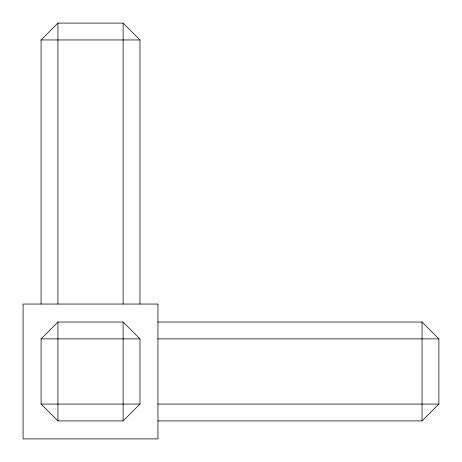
<?xml version="1.0" encoding="UTF-8"?>
<svg xmlns="http://www.w3.org/2000/svg" width="462" height="462" viewBox="0 0 462 462"><rect width="100%" height="100%" fill="white"/><g stroke="black" fill="none" stroke-linecap="round" stroke-linejoin="round"><path stroke-width="0.69" d="M41.083 304.048L41.083 39.957L57.935 23.1L123.117 23.1L139.974 39.957L139.974 304.048M41.083 338.883L57.935 322.026L123.117 322.026L139.974 338.883L139.974 404.065L123.117 420.917L57.935 420.917L41.083 404.065L41.083 338.883L139.974 338.883M157.952 420.917L422.043 420.917L438.9 404.065L438.9 338.883L422.043 322.026L157.952 322.026M41.083 39.957L139.974 39.957M157.952 338.883L438.9 338.883M41.083 404.065L139.974 404.065M157.952 404.065L438.9 404.065M422.043 322.026L422.043 420.917M123.117 23.1L123.117 304.048M123.117 322.026L123.117 420.917M57.935 23.1L57.935 304.048M57.935 322.026L57.935 420.917M157.952 304.048L23.1 304.048L23.1 438.9L157.952 438.9L157.952 304.048"/></g></svg>
